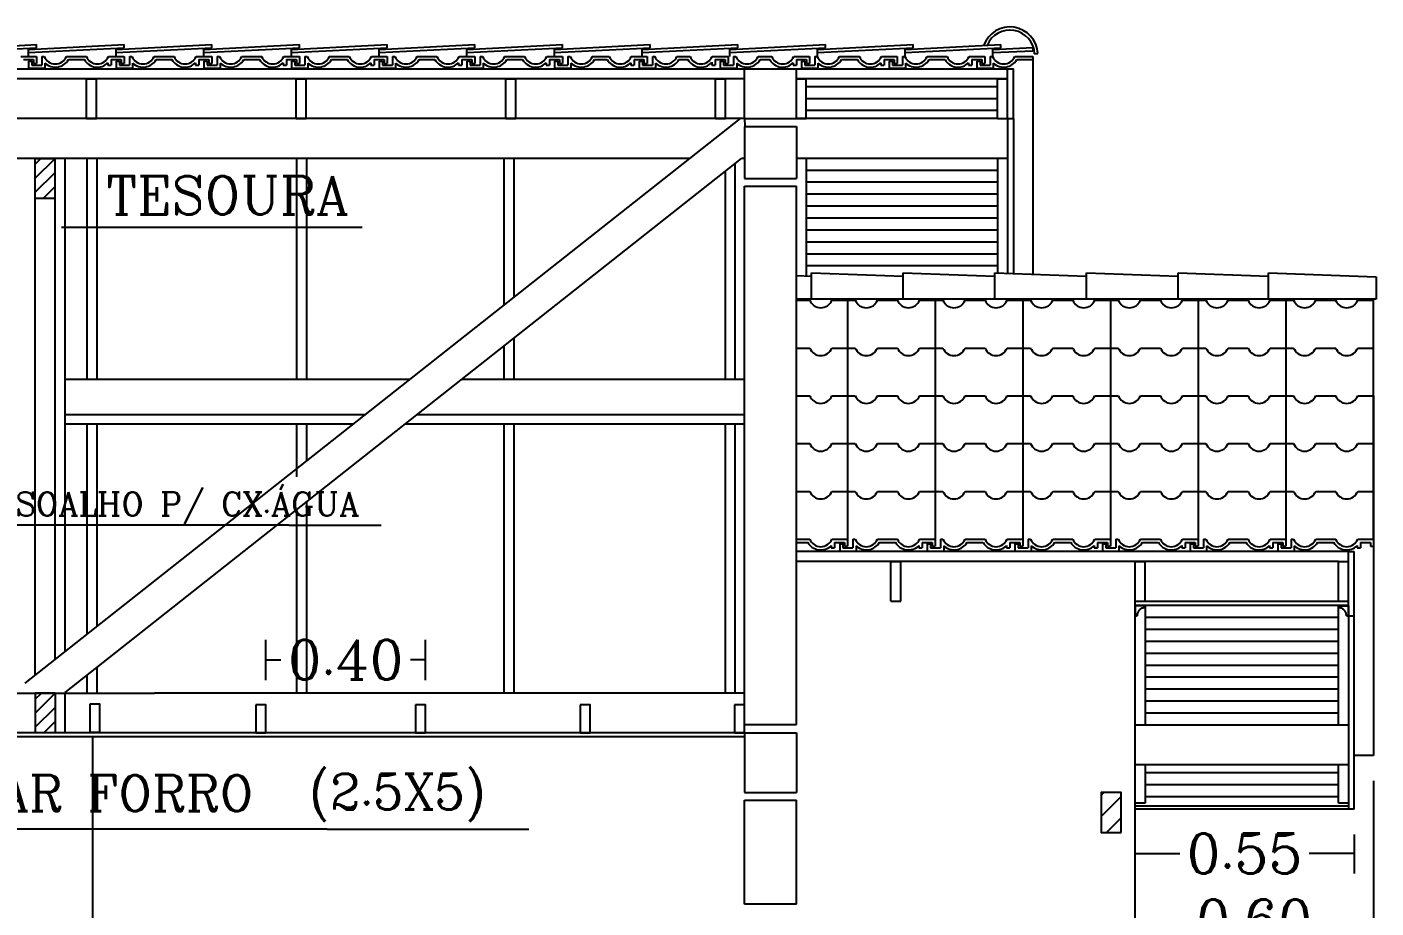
# Model space of a CAD drawing. Extents: x 374.2 to 444.1, y -26.3 to 30.2.
# Drawn here: x 421.872 to 425.258, y -7.075 to -4.862 of the extents above; entities that cross this region are included whole.
import ezdxf
from ezdxf.enums import TextEntityAlignment as Align

# ---------------------------------------------------------------- set-up
doc = ezdxf.new("R2010")
doc.units = 0
doc.header["$LTSCALE"] = 20
doc.header["$MEASUREMENT"] = 0
doc.linetypes.add('DASHED2', pattern=[0.375, 0.25, -0.125])
doc.layers.get('0').update_dxf_attribs({"linetype": 'CONTINUOUS'})
doc.layers.get('DEFPOINTS').update_dxf_attribs({"linetype": 'CONTINUOUS'})
for name, color, linetype in [('CONCRETO', 5, 'CONTINUOUS'), ('CORTE', 244, 'CONTINUOUS'), ('COTAS', 244, 'CONTINUOUS'), ('MADEIRAME', 30, 'CONTINUOUS'), ('PAREDE', 7, 'CONTINUOUS'), ('TELHA', 244, 'CONTINUOUS'), ('TEXTO', 1, 'CONTINUOUS'), ('TEXTO2', 30, 'CONTINUOUS'), ('VISTAL', 30, 'CONTINUOUS'), ('VISTAP', 244, 'CONTINUOUS')]:
    doc.layers.add(name, color=color, linetype=linetype)
doc.styles.add('ROMANC', font='ROMANC.SHX')
doc.dimstyles.get("Standard").update_dxf_attribs({"dimtxt": 0.1, "dimasz": 0.18, "dimexe": 0.05, "dimexo": 0.0625, "dimgap": 0.01, "dimtad": 0, "dimzin": 0, "dimdsep": 46, "dimtxsty": 'ROMANC', "dimblk1": 'NONE', "dimblk2": 'NONE', "dimsah": 1, "dimcen": 0.09, "dimclrd": 30, "dimclre": 30, "dimadec": 0, "dimazin": 0, "dimtfac": 1, "dimtdec": 4, "dimtofl": 0, "dimtmove": 1, "dimatfit": 3, "dimldrblk": 'NONE', "dimfxl": 1, "dimtolj": 1, "dimtzin": 0, "dimarcsym": 0})

# ---------------------------------------------------------------- blocks, each defined once
blk = doc.blocks.new('*D21')
at = {"color": 30, "linetype": 'ByBlock', "transparency": 16777216}
for p, q in [((406.9624, -15.3357), (406.9624, -15.734)), ((406.3637, -15.4707), (406.3637, -15.734)), ((406.3637, -15.684), (406.5007, -15.684)), ((406.9624, -15.684), (406.8255, -15.684))]:
    blk.add_line(p, q, dxfattribs=at)
at = {"layer": 'DEFPOINTS', "color": 0, "linetype": 'ByBlock', "transparency": 16777216}
for p in [(406.9624, -15.2732), (406.3637, -15.4082), (406.9624, -15.684)]:
    blk.add_point(p, dxfattribs=at)
at = {"color": 0, "linetype": 'ByBlock', "transparency": 16777216, "insert": (406.6631, -15.684), "char_height": 0.1, "attachment_point": 5, "style": 'ROMANC'}
blk.add_mtext('\\A1;0.60', dxfattribs=at)
blk = doc.blocks.new('_NONE')
at = {"color": 0, "linetype": 'ByBlock'}
blk.add_circle((0, 0), 0.25, dxfattribs=at)
blk = doc.blocks.new('*D20')
at = {"color": 30, "linetype": 'ByBlock', "transparency": 16777216}
for p, q in [((406.3637, -15.4707), (406.3637, -15.5682)), ((406.9141, -15.4707), (406.9141, -15.5682)), ((406.3637, -15.5182), (406.4765, -15.5182)), ((406.9141, -15.5182), (406.8013, -15.5182))]:
    blk.add_line(p, q, dxfattribs=at)
at = {"layer": 'DEFPOINTS', "color": 0, "linetype": 'ByBlock', "transparency": 16777216}
for p in [(406.3637, -15.4082), (406.9141, -15.4082), (406.9141, -15.5182)]:
    blk.add_point(p, dxfattribs=at)
at = {"color": 0, "linetype": 'ByBlock', "transparency": 16777216, "insert": (406.6389, -15.5182), "char_height": 0.1, "attachment_point": 5, "style": 'ROMANC'}
blk.add_mtext('\\A1;0.55', dxfattribs=at)
blk = doc.blocks.new('*D16')
at = {"color": 30, "linetype": 'ByBlock', "transparency": 16777216}
for p, q in [((404.4322, -15.1639), (404.4322, -15.0628)), ((404.8329, -15.1639), (404.8329, -15.0628)), ((404.4322, -15.1128), (404.4702, -15.1128)), ((404.8329, -15.1128), (404.795, -15.1128))]:
    blk.add_line(p, q, dxfattribs=at)
at = {"layer": 'DEFPOINTS', "color": 0, "linetype": 'ByBlock', "transparency": 16777216}
for p in [(404.8329, -15.1128), (404.4322, -15.2264), (404.8329, -15.2264)]:
    blk.add_point(p, dxfattribs=at)
at = {"color": 0, "linetype": 'ByBlock', "transparency": 16777216, "insert": (404.6326, -15.1128), "char_height": 0.1, "attachment_point": 5, "style": 'ROMANC'}
blk.add_mtext('\\A1;0.40', dxfattribs=at)
blk = doc.blocks.new('*X67')
at = {"color": 0, "linetype": 'Continuous'}
for p, q in [((401.0675, -8.2943), (401.0746, -8.2872)), ((401.0675, -8.3473), (401.1175, -8.2973)), ((401.0807, -8.3872), (401.1175, -8.3503))]:
    blk.add_line(p, q, dxfattribs=at)
blk = doc.blocks.new('*X69')
at = {"color": 0, "linetype": 'Continuous'}
for p, q in [((398.3925, -6.7443), (398.4422, -6.6947)), ((398.3925, -6.709), (398.4068, -6.6947)), ((398.3925, -6.7797), (398.4425, -6.7297)), ((398.4129, -6.7947), (398.4425, -6.765)), ((398.3925, -8.0525), (398.4078, -8.0372)), ((398.3925, -8.0878), (398.4425, -8.0378)), ((398.3925, -8.1232), (398.4425, -8.0732)), ((398.4139, -8.1372), (398.4425, -8.1085))]:
    blk.add_line(p, q, dxfattribs=at)
blk = doc.blocks.new('*D71')
at = {"color": 30, "linetype": 'ByBlock', "transparency": 16777216}
for p, q in [((398.5361, -8.1472), (398.5361, -9.2798)), ((399.8425, -8.1472), (398.5861, -8.1472)), ((398.5361, -10.7372), (398.5361, -9.6046)), ((399.8425, -10.7372), (398.5861, -10.7372))]:
    blk.add_line(p, q, dxfattribs=at)
at = {"layer": 'DEFPOINTS', "color": 0, "linetype": 'ByBlock', "transparency": 16777216}
for p in [(397.8425, -8.1472), (398.5361, -8.1472), (397.8425, -10.7372)]:
    blk.add_point(p, dxfattribs=at)
at = {"color": 0, "linetype": 'ByBlock', "transparency": 16777216, "insert": (398.5361, -9.4422), "char_height": 0.1, "attachment_point": 5, "rotation": 90, "style": 'ROMANC'}
blk.add_mtext('\\A1;{2.60}', dxfattribs=at)

msp = doc.modelspace()

# ---------------------------------------------------------------- linework, layer by layer
at = {"layer": 'CONCRETO', "linetype": 'Continuous'}
for p, q in [((423.673, -5.1122), (423.803, -5.1122)), ((423.673, -5.1122), (423.673, -5.2422)), ((423.803, -5.1122), (423.803, -5.2422)), ((423.673, -5.2422), (423.803, -5.2422)), ((423.673, -6.6347), (423.803, -6.6347)), ((423.673, -6.6347), (423.673, -6.7847)), ((423.803, -6.6347), (423.803, -6.7847)), ((423.673, -6.7847), (423.803, -6.7847))]:
    msp.add_line(p, q, dxfattribs=at)
at = {"layer": 'CONCRETO', "color": 30}
for p, q in [((425.1884, -6.1797), (423.803, -6.1797)), ((425.1633, -6.2047), (423.803, -6.2047))]:
    msp.add_line(p, q, dxfattribs=at)
at = {"layer": 'CORTE', "color": 244, "linetype": 'Continuous'}
for p, q in [((421.8565, -4.9359), (421.8963, -4.9359)), ((421.8963, -4.9359), (421.8963, -4.9539)), ((421.9093, -4.9359), (421.9156, -4.9359)), ((421.9093, -4.9359), (421.9093, -4.9579)), ((421.9709, -4.9359), (422.0211, -4.9359)), ((422.0765, -4.9359), (422.1163, -4.9359)), ((422.1163, -4.9359), (422.1163, -4.9539)), ((422.1293, -4.9359), (422.1356, -4.9359)), ((422.1293, -4.9359), (422.1293, -4.9579)), ((422.1909, -4.9359), (422.2411, -4.9359)), ((422.2965, -4.9359), (422.3363, -4.9359)), ((422.3363, -4.9359), (422.3363, -4.9539)), ((422.3493, -4.9359), (422.3556, -4.9359)), ((422.3493, -4.9359), (422.3493, -4.9579)), ((422.4109, -4.9359), (422.4611, -4.9359)), ((422.5165, -4.9359), (422.5563, -4.9359)), ((422.5563, -4.9359), (422.5563, -4.9539)), ((422.5693, -4.9359), (422.5756, -4.9359)), ((422.5693, -4.9359), (422.5693, -4.9579)), ((422.6309, -4.9359), (422.6811, -4.9359)), ((422.7365, -4.9359), (422.7763, -4.9359)), ((422.7763, -4.9359), (422.7763, -4.9539)), ((422.7893, -4.9359), (422.7956, -4.9359)), ((422.7893, -4.9359), (422.7893, -4.9579)), ((422.8509, -4.9359), (422.9011, -4.9359)), ((422.9565, -4.9359), (422.9963, -4.9359)), ((422.9963, -4.9359), (422.9963, -4.9539)), ((423.0093, -4.9359), (423.0156, -4.9359)), ((423.0093, -4.9359), (423.0093, -4.9579)), ((423.0709, -4.9359), (423.1211, -4.9359)), ((423.1765, -4.9359), (423.2163, -4.9359)), ((423.2163, -4.9359), (423.2163, -4.9539)), ((423.2293, -4.9359), (423.2293, -4.9579)), ((423.2293, -4.9359), (423.2356, -4.9359)), ((423.2909, -4.9359), (423.3334, -4.9359)), ((423.3888, -4.9359), (423.4286, -4.9359)), ((423.4286, -4.9359), (423.4286, -4.9539)), ((423.4416, -4.9359), (423.4416, -4.9579)), ((423.4424, -4.9359), (423.4487, -4.9359)), ((423.5032, -4.9359), (423.5361, -4.9359)), ((423.5915, -4.9359), (423.6322, -4.9359)), ((423.6322, -4.9359), (423.6322, -4.9539)), ((423.6452, -4.9359), (423.6515, -4.9359)), ((423.6452, -4.9359), (423.6452, -4.9579)), ((423.7069, -4.9359), (423.7411, -4.9359)), ((423.7965, -4.9359), (423.8363, -4.9359)), ((423.8363, -4.9359), (423.8363, -4.9539)), ((423.8493, -4.9359), (423.8556, -4.9359)), ((423.8493, -4.9359), (423.8493, -4.9579)), ((423.9109, -4.9359), (423.9611, -4.9359)), ((424.0165, -4.9359), (424.0563, -4.9359)), ((424.0563, -4.9359), (424.0563, -4.9539)), ((424.0693, -4.9359), (424.0756, -4.9359)), ((424.0693, -4.9359), (424.0693, -4.9579)), ((424.1309, -4.9359), (424.1811, -4.9359)), ((424.2365, -4.9359), (424.2763, -4.9359)), ((424.2763, -4.9359), (424.2763, -4.9539)), ((424.2893, -4.9359), (424.2956, -4.9359)), ((424.2893, -4.9359), (424.2893, -4.9579)), ((424.3509, -4.9359), (424.3961, -4.9359)), ((421.8633, -4.9439), (421.8883, -4.9439)), ((421.8763, -4.9479), (421.8763, -4.9659)), ((421.8763, -4.9479), (421.8843, -4.9479)), ((421.8763, -4.9659), (421.9173, -4.9659)), ((421.8843, -4.9479), (421.8843, -4.9579)), ((421.8843, -4.9579), (421.9093, -4.9579)), ((421.8883, -4.9439), (421.8883, -4.9539)), ((421.8883, -4.9539), (421.8963, -4.9539)), ((421.9173, -4.9526), (421.9173, -4.9659)), ((421.976, -4.9439), (422.0161, -4.9439)), ((422.0753, -4.9521), (422.0753, -4.9579)), ((422.0753, -4.9579), (422.0833, -4.9579)), ((422.0833, -4.9439), (422.1083, -4.9439)), ((422.0833, -4.9439), (422.0833, -4.9579)), ((422.0963, -4.9479), (422.0963, -4.9659)), ((422.0963, -4.9479), (422.1043, -4.9479)), ((422.0963, -4.9659), (422.1373, -4.9659)), ((422.1043, -4.9479), (422.1043, -4.9579)), ((422.1043, -4.9579), (422.1293, -4.9579)), ((422.1083, -4.9439), (422.1083, -4.9539)), ((422.1083, -4.9539), (422.1163, -4.9539)), ((422.1373, -4.9526), (422.1373, -4.9659)), ((422.196, -4.9439), (422.2361, -4.9439)), ((422.2953, -4.9521), (422.2953, -4.9579)), ((422.2953, -4.9579), (422.3033, -4.9579)), ((422.3033, -4.9439), (422.3283, -4.9439)), ((422.3033, -4.9439), (422.3033, -4.9579)), ((422.3163, -4.9479), (422.3163, -4.9659)), ((422.3163, -4.9479), (422.3243, -4.9479)), ((422.3163, -4.9659), (422.3573, -4.9659)), ((422.3243, -4.9479), (422.3243, -4.9579)), ((422.3243, -4.9579), (422.3493, -4.9579)), ((422.3283, -4.9439), (422.3283, -4.9539)), ((422.3283, -4.9539), (422.3363, -4.9539)), ((422.3573, -4.9526), (422.3573, -4.9659)), ((422.416, -4.9439), (422.4561, -4.9439)), ((422.5153, -4.9521), (422.5153, -4.9579)), ((422.5153, -4.9579), (422.5233, -4.9579)), ((422.5233, -4.9439), (422.5483, -4.9439)), ((422.5233, -4.9439), (422.5233, -4.9579)), ((422.5363, -4.9479), (422.5363, -4.9659)), ((422.5363, -4.9479), (422.5443, -4.9479)), ((422.5363, -4.9659), (422.5773, -4.9659)), ((422.5443, -4.9479), (422.5443, -4.9579)), ((422.5443, -4.9579), (422.5693, -4.9579)), ((422.5483, -4.9439), (422.5483, -4.9539)), ((422.5483, -4.9539), (422.5563, -4.9539)), ((422.5773, -4.9526), (422.5773, -4.9659)), ((422.636, -4.9439), (422.6761, -4.9439)), ((422.7353, -4.9521), (422.7353, -4.9579)), ((422.7353, -4.9579), (422.7433, -4.9579)), ((422.7433, -4.9439), (422.7683, -4.9439)), ((422.7433, -4.9439), (422.7433, -4.9579)), ((422.7563, -4.9479), (422.7563, -4.9659)), ((422.7563, -4.9479), (422.7643, -4.9479)), ((422.7563, -4.9659), (422.7973, -4.9659)), ((422.7643, -4.9479), (422.7643, -4.9579)), ((422.7643, -4.9579), (422.7893, -4.9579)), ((422.7683, -4.9439), (422.7683, -4.9539)), ((422.7683, -4.9539), (422.7763, -4.9539)), ((422.7973, -4.9526), (422.7973, -4.9659)), ((422.856, -4.9439), (422.8961, -4.9439)), ((422.9553, -4.9521), (422.9553, -4.9579)), ((422.9553, -4.9579), (422.9633, -4.9579)), ((422.9633, -4.9439), (422.9883, -4.9439)), ((422.9633, -4.9439), (422.9633, -4.9579)), ((422.9763, -4.9479), (422.9763, -4.9659)), ((422.9763, -4.9479), (422.9843, -4.9479)), ((422.9763, -4.9659), (423.0173, -4.9659)), ((422.9843, -4.9479), (422.9843, -4.9579)), ((422.9843, -4.9579), (423.0093, -4.9579)), ((422.9883, -4.9439), (422.9883, -4.9539)), ((422.9883, -4.9539), (422.9963, -4.9539)), ((423.0173, -4.9526), (423.0173, -4.9659)), ((423.076, -4.9439), (423.1161, -4.9439)), ((423.1753, -4.9521), (423.1753, -4.9579)), ((423.1753, -4.9579), (423.1833, -4.9579)), ((423.1833, -4.9439), (423.1833, -4.9579)), ((423.1833, -4.9439), (423.2083, -4.9439)), ((423.1963, -4.9479), (423.2043, -4.9479)), ((423.1963, -4.9479), (423.1963, -4.9659)), ((423.1963, -4.9659), (423.2373, -4.9659)), ((423.2043, -4.9479), (423.2043, -4.9579)), ((423.2043, -4.9579), (423.2293, -4.9579)), ((423.2083, -4.9439), (423.2083, -4.9539)), ((423.2083, -4.9539), (423.2163, -4.9539)), ((423.2373, -4.9526), (423.2373, -4.9659)), ((423.296, -4.9439), (423.3284, -4.9439)), ((423.3876, -4.9521), (423.3876, -4.9579)), ((423.3876, -4.9579), (423.3956, -4.9579)), ((423.3956, -4.9439), (423.4206, -4.9439)), ((423.3956, -4.9439), (423.3956, -4.9579)), ((423.4086, -4.9479), (423.4086, -4.9659)), ((423.4086, -4.9479), (423.4166, -4.9479)), ((423.4086, -4.9659), (423.4496, -4.9659)), ((423.4166, -4.9479), (423.4166, -4.9579)), ((423.4166, -4.9579), (423.4416, -4.9579)), ((423.4206, -4.9439), (423.4206, -4.9539)), ((423.4206, -4.9539), (423.4286, -4.9539)), ((423.4496, -4.9526), (423.4496, -4.9659)), ((423.5083, -4.9439), (423.5311, -4.9439)), ((423.5912, -4.9507), (423.5912, -4.9579)), ((423.5912, -4.9579), (423.5992, -4.9579)), ((423.5992, -4.9439), (423.6242, -4.9439)), ((423.5992, -4.9439), (423.5992, -4.9579)), ((423.6122, -4.9479), (423.6122, -4.9659)), ((423.6122, -4.9479), (423.6202, -4.9479)), ((423.6122, -4.9659), (423.6532, -4.9659)), ((423.6202, -4.9479), (423.6202, -4.9579)), ((423.6202, -4.9579), (423.6452, -4.9579)), ((423.6242, -4.9439), (423.6242, -4.9539)), ((423.6242, -4.9539), (423.6322, -4.9539)), ((423.6532, -4.9526), (423.6532, -4.9659)), ((423.7119, -4.9439), (423.7361, -4.9439)), ((423.7953, -4.9521), (423.7953, -4.9579)), ((423.7953, -4.9579), (423.8033, -4.9579)), ((423.8033, -4.9439), (423.8283, -4.9439)), ((423.8033, -4.9439), (423.8033, -4.9579)), ((423.8163, -4.9479), (423.8163, -4.9659)), ((423.8163, -4.9479), (423.8243, -4.9479)), ((423.8163, -4.9659), (423.8573, -4.9659)), ((423.8243, -4.9479), (423.8243, -4.9579)), ((423.8243, -4.9579), (423.8493, -4.9579)), ((423.8283, -4.9439), (423.8283, -4.9539)), ((423.8283, -4.9539), (423.8363, -4.9539)), ((423.8573, -4.9526), (423.8573, -4.9659)), ((423.916, -4.9439), (423.9561, -4.9439)), ((424.0153, -4.9521), (424.0153, -4.9579)), ((424.0153, -4.9579), (424.0233, -4.9579)), ((424.0233, -4.9439), (424.0483, -4.9439)), ((424.0233, -4.9439), (424.0233, -4.9579)), ((424.0363, -4.9479), (424.0363, -4.9659)), ((424.0363, -4.9479), (424.0443, -4.9479)), ((424.0363, -4.9659), (424.0773, -4.9659)), ((424.0443, -4.9479), (424.0443, -4.9579)), ((424.0443, -4.9579), (424.0693, -4.9579)), ((424.0483, -4.9439), (424.0483, -4.9539)), ((424.0483, -4.9539), (424.0563, -4.9539)), ((424.0773, -4.9526), (424.0773, -4.9659)), ((424.136, -4.9439), (424.1761, -4.9439)), ((424.2353, -4.9521), (424.2353, -4.9579)), ((424.2353, -4.9579), (424.2433, -4.9579)), ((424.2433, -4.9439), (424.2683, -4.9439)), ((424.2433, -4.9439), (424.2433, -4.9579)), ((424.2563, -4.9479), (424.2563, -4.9659)), ((424.2563, -4.9479), (424.2643, -4.9479)), ((424.2563, -4.9659), (424.2973, -4.9659)), ((424.2643, -4.9479), (424.2643, -4.9579)), ((424.2643, -4.9579), (424.2893, -4.9579)), ((424.2683, -4.9439), (424.2683, -4.9539)), ((424.2683, -4.9539), (424.2763, -4.9539)), ((424.2973, -4.9526), (424.2973, -4.9659)), ((424.356, -4.9439), (424.3961, -4.9439)), ((423.803, -5.5483), (423.8365, -5.5483)), ((423.8919, -5.5483), (423.9317, -5.5483)), ((423.9317, -5.5483), (423.951, -5.5483)), ((423.9317, -5.5483), (423.9317, -6.1483)), ((424.0063, -5.5483), (424.0565, -5.5483)), ((424.1119, -5.5483), (424.1517, -5.5483)), ((424.1517, -5.5483), (424.171, -5.5483)), ((424.1517, -5.5483), (424.1517, -6.1483)), ((424.2263, -5.5483), (424.2765, -5.5483)), ((424.3319, -5.5483), (424.3717, -5.5483)), ((424.3717, -5.5483), (424.391, -5.5483)), ((424.3717, -5.5483), (424.3717, -6.1483)), ((424.4463, -5.5483), (424.4965, -5.5483)), ((424.5519, -5.5483), (424.5917, -5.5483)), ((424.5917, -5.5483), (424.611, -5.5483)), ((424.5917, -5.5483), (424.5917, -6.1483)), ((424.6663, -5.5483), (424.7165, -5.5483)), ((424.7719, -5.5483), (424.8117, -5.5483)), ((424.8117, -5.5483), (424.831, -5.5483)), ((424.8117, -5.5483), (424.8117, -6.1483)), ((424.8863, -5.5483), (424.9365, -5.5483)), ((424.9919, -5.5483), (425.0317, -5.5483)), ((425.0317, -5.5483), (425.051, -5.5483)), ((425.0317, -5.5483), (425.0317, -6.1483)), ((425.1063, -5.5483), (425.1565, -5.5483)), ((425.2119, -5.5483), (425.2517, -5.5483)), ((423.803, -5.6683), (423.8365, -5.6683)), ((423.8919, -5.6683), (423.9317, -5.6683)), ((423.9317, -5.6683), (423.951, -5.6683)), ((424.0063, -5.6683), (424.0565, -5.6683)), ((424.1119, -5.6683), (424.1517, -5.6683)), ((424.1517, -5.6683), (424.171, -5.6683)), ((424.2263, -5.6683), (424.2765, -5.6683)), ((424.3319, -5.6683), (424.3717, -5.6683)), ((424.3717, -5.6683), (424.391, -5.6683)), ((424.4463, -5.6683), (424.4965, -5.6683)), ((424.5519, -5.6683), (424.5917, -5.6683)), ((424.5917, -5.6683), (424.611, -5.6683)), ((424.6663, -5.6683), (424.7165, -5.6683)), ((424.7719, -5.6683), (424.8117, -5.6683)), ((424.8117, -5.6683), (424.831, -5.6683)), ((424.8863, -5.6683), (424.9365, -5.6683)), ((424.9919, -5.6683), (425.0317, -5.6683)), ((425.0317, -5.6683), (425.051, -5.6683)), ((425.1063, -5.6683), (425.1565, -5.6683)), ((425.2119, -5.6683), (425.2517, -5.6683)), ((423.803, -5.7883), (423.8365, -5.7883)), ((423.8919, -5.7883), (423.9317, -5.7883)), ((423.9317, -5.7883), (423.951, -5.7883)), ((424.0063, -5.7883), (424.0565, -5.7883)), ((424.1119, -5.7883), (424.1517, -5.7883)), ((424.1517, -5.7883), (424.171, -5.7883)), ((424.2263, -5.7883), (424.2765, -5.7883)), ((424.3319, -5.7883), (424.3717, -5.7883)), ((424.3717, -5.7883), (424.391, -5.7883)), ((424.4463, -5.7883), (424.4965, -5.7883)), ((424.5519, -5.7883), (424.5917, -5.7883)), ((424.5917, -5.7883), (424.611, -5.7883)), ((424.6663, -5.7883), (424.7165, -5.7883)), ((424.7719, -5.7883), (424.8117, -5.7883)), ((424.8117, -5.7883), (424.831, -5.7883)), ((424.8863, -5.7883), (424.9365, -5.7883)), ((424.9919, -5.7883), (425.0317, -5.7883)), ((425.0317, -5.7883), (425.051, -5.7883)), ((425.1063, -5.7883), (425.1565, -5.7883)), ((425.2119, -5.7883), (425.2517, -5.7883)), ((425.2517, -5.7883), (425.2517, -6.1483)), ((423.803, -5.9083), (423.8365, -5.9083)), ((423.8919, -5.9083), (423.9317, -5.9083)), ((423.9317, -5.9083), (423.951, -5.9083)), ((424.0063, -5.9083), (424.0565, -5.9083)), ((424.1119, -5.9083), (424.1517, -5.9083)), ((424.1517, -5.9083), (424.171, -5.9083)), ((424.2263, -5.9083), (424.2765, -5.9083)), ((424.3319, -5.9083), (424.3717, -5.9083)), ((424.3717, -5.9083), (424.391, -5.9083)), ((424.4463, -5.9083), (424.4965, -5.9083)), ((424.5519, -5.9083), (424.5917, -5.9083)), ((424.5917, -5.9083), (424.611, -5.9083)), ((424.6663, -5.9083), (424.7165, -5.9083)), ((424.7719, -5.9083), (424.8117, -5.9083)), ((424.8117, -5.9083), (424.831, -5.9083)), ((424.8863, -5.9083), (424.9365, -5.9083)), ((424.9919, -5.9083), (425.0317, -5.9083)), ((425.0317, -5.9083), (425.051, -5.9083)), ((425.1063, -5.9083), (425.1565, -5.9083)), ((425.2119, -5.9083), (425.2517, -5.9083)), ((423.803, -6.0283), (423.8365, -6.0283)), ((423.8919, -6.0283), (423.9317, -6.0283)), ((423.9317, -6.0283), (423.951, -6.0283)), ((424.0063, -6.0283), (424.0565, -6.0283)), ((424.1119, -6.0283), (424.1517, -6.0283)), ((424.1517, -6.0283), (424.171, -6.0283)), ((424.2263, -6.0283), (424.2765, -6.0283)), ((424.3319, -6.0283), (424.3717, -6.0283)), ((424.3717, -6.0283), (424.391, -6.0283)), ((424.4463, -6.0283), (424.4965, -6.0283)), ((424.5519, -6.0283), (424.5917, -6.0283)), ((424.5917, -6.0283), (424.611, -6.0283)), ((424.6663, -6.0283), (424.7165, -6.0283)), ((424.7719, -6.0283), (424.8117, -6.0283)), ((424.8117, -6.0283), (424.831, -6.0283)), ((424.8863, -6.0283), (424.9365, -6.0283)), ((424.9919, -6.0283), (425.0317, -6.0283)), ((425.0317, -6.0283), (425.051, -6.0283)), ((425.1063, -6.0283), (425.1565, -6.0283)), ((425.2119, -6.0283), (425.2517, -6.0283)), ((423.803, -6.1483), (423.8365, -6.1483)), ((423.803, -6.1563), (423.8314, -6.1563)), ((423.8919, -6.1483), (423.9317, -6.1483)), ((423.8987, -6.1563), (423.9237, -6.1563)), ((423.8987, -6.1563), (423.8987, -6.1703)), ((423.9117, -6.1603), (423.9197, -6.1603)), ((423.9117, -6.1603), (423.9117, -6.1783)), ((423.9197, -6.1603), (423.9197, -6.1703)), ((423.9237, -6.1563), (423.9237, -6.1663)), ((423.9317, -6.1483), (423.9317, -6.1663)), ((423.9447, -6.1483), (423.9447, -6.1703)), ((423.9447, -6.1483), (423.951, -6.1483)), ((424.0063, -6.1483), (424.0565, -6.1483)), ((424.0114, -6.1563), (424.0514, -6.1563)), ((424.1119, -6.1483), (424.1517, -6.1483)), ((424.1187, -6.1563), (424.1437, -6.1563)), ((424.1187, -6.1563), (424.1187, -6.1703)), ((424.1317, -6.1603), (424.1397, -6.1603)), ((424.1317, -6.1603), (424.1317, -6.1783)), ((424.1397, -6.1603), (424.1397, -6.1703)), ((424.1437, -6.1563), (424.1437, -6.1663)), ((424.1517, -6.1483), (424.1517, -6.1663)), ((424.1647, -6.1483), (424.1647, -6.1703)), ((424.1647, -6.1483), (424.171, -6.1483)), ((424.2263, -6.1483), (424.2765, -6.1483)), ((424.2314, -6.1563), (424.2714, -6.1563)), ((424.3319, -6.1483), (424.3717, -6.1483)), ((424.3387, -6.1563), (424.3387, -6.1703)), ((424.3387, -6.1563), (424.3637, -6.1563)), ((424.3517, -6.1603), (424.3597, -6.1603)), ((424.3517, -6.1603), (424.3517, -6.1783)), ((424.3597, -6.1603), (424.3597, -6.1703)), ((424.3637, -6.1563), (424.3637, -6.1663)), ((424.3717, -6.1483), (424.3717, -6.1663)), ((424.3847, -6.1483), (424.3847, -6.1703)), ((424.3847, -6.1483), (424.391, -6.1483)), ((424.4463, -6.1483), (424.4965, -6.1483)), ((424.4514, -6.1563), (424.4914, -6.1563)), ((424.5519, -6.1483), (424.5917, -6.1483)), ((424.5587, -6.1563), (424.5587, -6.1703)), ((424.5587, -6.1563), (424.5837, -6.1563)), ((424.5717, -6.1603), (424.5797, -6.1603)), ((424.5717, -6.1603), (424.5717, -6.1783)), ((424.5797, -6.1603), (424.5797, -6.1703)), ((424.5837, -6.1563), (424.5837, -6.1663)), ((424.5917, -6.1483), (424.5917, -6.1663)), ((424.6047, -6.1483), (424.6047, -6.1703)), ((424.6047, -6.1483), (424.611, -6.1483)), ((424.6663, -6.1483), (424.7165, -6.1483)), ((424.6714, -6.1563), (424.7114, -6.1563)), ((424.7719, -6.1483), (424.8117, -6.1483)), ((424.7787, -6.1563), (424.7787, -6.1703)), ((424.7787, -6.1563), (424.8037, -6.1563)), ((424.7917, -6.1603), (424.7997, -6.1603)), ((424.7917, -6.1603), (424.7917, -6.1783)), ((424.7997, -6.1603), (424.7997, -6.1703)), ((424.8037, -6.1563), (424.8037, -6.1663)), ((424.8117, -6.1483), (424.8117, -6.1663)), ((424.8247, -6.1483), (424.8247, -6.1703)), ((424.8247, -6.1483), (424.831, -6.1483)), ((424.8863, -6.1483), (424.9365, -6.1483)), ((424.8914, -6.1563), (424.9314, -6.1563)), ((424.9919, -6.1483), (425.0317, -6.1483)), ((424.9987, -6.1563), (424.9987, -6.1703)), ((424.9987, -6.1563), (425.0237, -6.1563)), ((425.0117, -6.1603), (425.0197, -6.1603)), ((425.0117, -6.1603), (425.0117, -6.1783)), ((425.0197, -6.1603), (425.0197, -6.1703)), ((425.0237, -6.1563), (425.0237, -6.1663)), ((425.0317, -6.1483), (425.0317, -6.1663)), ((425.0447, -6.1483), (425.0447, -6.1703)), ((425.0447, -6.1483), (425.051, -6.1483)), ((425.1063, -6.1483), (425.1565, -6.1483)), ((425.1114, -6.1563), (425.1514, -6.1563)), ((425.2119, -6.1483), (425.2517, -6.1483)), ((425.2187, -6.1563), (425.2187, -6.1703)), ((425.2187, -6.1563), (425.2437, -6.1563)), ((425.2437, -6.1563), (425.2437, -6.1663)), ((425.2517, -6.1483), (425.2517, -6.1663)), ((423.8907, -6.1644), (423.8907, -6.1703)), ((423.8907, -6.1703), (423.8987, -6.1703)), ((423.9117, -6.1783), (423.9527, -6.1783)), ((423.9197, -6.1703), (423.9447, -6.1703)), ((423.9237, -6.1663), (423.9317, -6.1663)), ((423.9527, -6.1649), (423.9527, -6.1783)), ((424.1107, -6.1644), (424.1107, -6.1703)), ((424.1107, -6.1703), (424.1187, -6.1703)), ((424.1317, -6.1783), (424.1727, -6.1783)), ((424.1397, -6.1703), (424.1647, -6.1703)), ((424.1437, -6.1663), (424.1517, -6.1663)), ((424.1727, -6.1649), (424.1727, -6.1783)), ((424.3307, -6.1644), (424.3307, -6.1703)), ((424.3307, -6.1703), (424.3387, -6.1703)), ((424.3517, -6.1783), (424.3927, -6.1783)), ((424.3597, -6.1703), (424.3847, -6.1703)), ((424.3637, -6.1663), (424.3717, -6.1663)), ((424.3927, -6.1649), (424.3927, -6.1783)), ((424.5507, -6.1644), (424.5507, -6.1703)), ((424.5507, -6.1703), (424.5587, -6.1703)), ((424.5717, -6.1783), (424.6127, -6.1783)), ((424.5797, -6.1703), (424.6047, -6.1703)), ((424.5837, -6.1663), (424.5917, -6.1663)), ((424.6127, -6.1649), (424.6127, -6.1783)), ((424.7707, -6.1644), (424.7707, -6.1703)), ((424.7707, -6.1703), (424.7787, -6.1703)), ((424.7917, -6.1783), (424.8327, -6.1783)), ((424.7997, -6.1703), (424.8247, -6.1703)), ((424.8037, -6.1663), (424.8117, -6.1663)), ((424.8327, -6.1649), (424.8327, -6.1783)), ((424.9907, -6.1644), (424.9907, -6.1703)), ((424.9907, -6.1703), (424.9987, -6.1703)), ((425.0117, -6.1783), (425.0527, -6.1783)), ((425.0197, -6.1703), (425.0447, -6.1703)), ((425.0237, -6.1663), (425.0317, -6.1663)), ((425.0527, -6.1649), (425.0527, -6.1783)), ((425.2107, -6.1644), (425.2107, -6.1703)), ((425.2107, -6.1703), (425.2187, -6.1703)), ((425.2437, -6.1663), (425.2517, -6.1663)), ((421.9304, -6.5347), (421.9054, -6.5347))]:
    msp.add_line(p, q, dxfattribs=at)
at = {"layer": 'CORTE', "linetype": 'Continuous'}
for p, q in [((424.3326, -5.0922), (424.3326, -4.9672)), ((424.3476, -5.0922), (424.3476, -4.9672)), ((422.0213, -5.0922), (422.0213, -4.9922)), ((422.0213, -4.9922), (422.0463, -4.9922)), ((422.5476, -5.0922), (422.5476, -4.9922)), ((422.5476, -4.9922), (422.5726, -4.9922)), ((423.0739, -5.0922), (423.0739, -4.9922)), ((423.0739, -4.9922), (423.0989, -4.9922)), ((423.6003, -5.0922), (423.6003, -4.9922)), ((423.6003, -4.9922), (423.6253, -4.9922)), ((423.803, -4.9922), (423.828, -4.9922)), ((423.828, -5.0922), (423.828, -4.9922)), ((424.3076, -4.9922), (424.3326, -4.9922)), ((424.3076, -5.0922), (424.3076, -4.9922)), ((422.0213, -5.0922), (422.0463, -5.0922)), ((422.5476, -5.0922), (422.5726, -5.0922)), ((423.0739, -5.0922), (423.0989, -5.0922)), ((423.6003, -5.0922), (423.6253, -5.0922)), ((423.803, -5.0922), (423.828, -5.0922)), ((424.3076, -5.0922), (424.3476, -5.0922)), ((421.8929, -5.2922), (421.8929, -5.1922)), ((421.8929, -5.1922), (421.9429, -5.1922)), ((421.9429, -5.2922), (421.9429, -5.1922)), ((421.8929, -5.2922), (421.9429, -5.2922)), ((425.1884, -6.3405), (425.1884, -6.1797)), ((424.0405, -6.3042), (424.0405, -6.2042)), ((424.0405, -6.2042), (424.0655, -6.2042)), ((424.0655, -6.3042), (424.0655, -6.2042)), ((424.6533, -6.2042), (424.6783, -6.2042)), ((424.6533, -6.3042), (424.6533, -6.2042)), ((424.6783, -6.3042), (424.6783, -6.2042)), ((424.0405, -6.3042), (424.0655, -6.3042)), ((424.6533, -6.3042), (424.6783, -6.3042)), ((425.1834, -6.3405), (425.2033, -6.3405)), ((421.8929, -6.5347), (421.8929, -6.6347)), ((421.9429, -6.5347), (421.9429, -6.6347))]:
    msp.add_line(p, q, dxfattribs=at)
at = {"layer": 'CORTE', "color": 244, "linetype": 'Continuous'}
msp.add_lwpolyline([(424.618, -6.8847), (424.618, -6.7847), (424.568, -6.7847), (424.568, -6.8847)], close=True, dxfattribs=at)
for centre, radius, start, end in [((421.9433, -4.9253), 0.0297, 201.0517, 338.9483), ((422.0488, -4.9253), 0.0297, 201.0517, 338.9483), ((422.1633, -4.9253), 0.0297, 201.0517, 338.9483), ((422.2688, -4.9253), 0.0297, 201.0517, 338.9483), ((422.3833, -4.9253), 0.0297, 201.0517, 338.9483), ((422.4888, -4.9253), 0.0297, 201.0517, 338.9483), ((422.6033, -4.9253), 0.0297, 201.0517, 338.9483), ((422.7088, -4.9253), 0.0297, 201.0517, 338.9483), ((422.8233, -4.9253), 0.0297, 201.0517, 338.9483), ((422.9288, -4.9253), 0.0297, 201.0517, 338.9483), ((423.0433, -4.9253), 0.0297, 201.0517, 338.9483), ((423.1488, -4.9253), 0.0297, 201.0517, 338.9483), ((423.2633, -4.9253), 0.0297, 201.0517, 338.9483), ((423.3611, -4.9253), 0.0297, 201.0517, 338.9483), ((423.4756, -4.9253), 0.0297, 201.0517, 338.9483), ((423.5638, -4.9253), 0.0297, 201.0517, 338.9483), ((423.6792, -4.9253), 0.0297, 201.0517, 338.9483), ((423.7688, -4.9253), 0.0297, 201.0517, 338.9483), ((423.8833, -4.9253), 0.0297, 201.0517, 338.9483), ((423.9888, -4.9253), 0.0297, 201.0517, 338.9483), ((424.1033, -4.9253), 0.0297, 201.0517, 338.9483), ((424.2088, -4.9253), 0.0297, 201.0517, 338.9483), ((424.3233, -4.9253), 0.0297, 201.0517, 338.9483), ((421.9433, -4.9253), 0.0377, 226.3757, 330.3097), ((422.0488, -4.9253), 0.0377, 209.6903, 314.7051), ((422.1633, -4.9253), 0.0377, 226.3757, 330.3097), ((422.2688, -4.9253), 0.0377, 209.6903, 314.7051), ((422.3833, -4.9253), 0.0377, 226.3757, 330.3097), ((422.4888, -4.9253), 0.0377, 209.6903, 314.7051), ((422.6033, -4.9253), 0.0377, 226.3757, 330.3097), ((422.7088, -4.9253), 0.0377, 209.6903, 314.7051), ((422.8233, -4.9253), 0.0377, 226.3757, 330.3097), ((422.9288, -4.9253), 0.0377, 209.6903, 314.7051), ((423.0433, -4.9253), 0.0377, 226.3757, 330.3097), ((423.1488, -4.9253), 0.0377, 209.6903, 314.7051), ((423.2633, -4.9253), 0.0377, 226.3757, 330.3097), ((423.3611, -4.9253), 0.0377, 209.6903, 314.7051), ((423.4756, -4.9253), 0.0377, 226.3757, 330.3097), ((423.5638, -4.9253), 0.0377, 209.6903, 314.7051), ((423.6792, -4.9253), 0.0377, 226.3757, 330.3097), ((423.7688, -4.9253), 0.0377, 209.6903, 314.7051), ((423.8833, -4.9253), 0.0377, 226.3757, 330.3097), ((423.9888, -4.9253), 0.0377, 209.6903, 314.7051), ((424.1033, -4.9253), 0.0377, 226.3757, 330.3097), ((424.2088, -4.9253), 0.0377, 209.6903, 314.7051), ((424.3233, -4.9253), 0.0377, 226.3757, 330.3097), ((423.8642, -5.5376), 0.0297, 201.0517, 338.9483), ((423.9786, -5.5376), 0.0297, 201.0517, 338.9483), ((424.0842, -5.5376), 0.0297, 201.0517, 338.9483), ((424.1986, -5.5376), 0.0297, 201.0517, 338.9483), ((424.3042, -5.5376), 0.0297, 201.0517, 338.9483), ((424.4186, -5.5376), 0.0297, 201.0517, 338.9483), ((424.5242, -5.5376), 0.0297, 201.0517, 338.9483), ((424.6386, -5.5376), 0.0297, 201.0517, 338.9483), ((424.7442, -5.5376), 0.0297, 201.0517, 338.9483), ((424.8586, -5.5376), 0.0297, 201.0517, 338.9483), ((424.9642, -5.5376), 0.0297, 201.0517, 338.9483), ((425.0786, -5.5376), 0.0297, 201.0517, 338.9483), ((425.1842, -5.5376), 0.0297, 201.0517, 338.9483), ((423.8642, -5.6576), 0.0297, 201.0517, 338.9483), ((423.9786, -5.6576), 0.0297, 201.0517, 338.9483), ((424.0842, -5.6576), 0.0297, 201.0517, 338.9483), ((424.1986, -5.6576), 0.0297, 201.0517, 338.9483), ((424.3042, -5.6576), 0.0297, 201.0517, 338.9483), ((424.4186, -5.6576), 0.0297, 201.0517, 338.9483), ((424.5242, -5.6576), 0.0297, 201.0517, 338.9483), ((424.6386, -5.6576), 0.0297, 201.0517, 338.9483), ((424.7442, -5.6576), 0.0297, 201.0517, 338.9483), ((424.8586, -5.6576), 0.0297, 201.0517, 338.9483), ((424.9642, -5.6576), 0.0297, 201.0517, 338.9483), ((425.0786, -5.6576), 0.0297, 201.0517, 338.9483), ((425.1842, -5.6576), 0.0297, 201.0517, 338.9483), ((423.8642, -5.7776), 0.0297, 201.0517, 338.9483), ((423.9786, -5.7776), 0.0297, 201.0517, 338.9483), ((424.0842, -5.7776), 0.0297, 201.0517, 338.9483), ((424.1986, -5.7776), 0.0297, 201.0517, 338.9483), ((424.3042, -5.7776), 0.0297, 201.0517, 338.9483), ((424.4186, -5.7776), 0.0297, 201.0517, 338.9483), ((424.5242, -5.7776), 0.0297, 201.0517, 338.9483), ((424.6386, -5.7776), 0.0297, 201.0517, 338.9483), ((424.7442, -5.7776), 0.0297, 201.0517, 338.9483), ((424.8586, -5.7776), 0.0297, 201.0517, 338.9483), ((424.9642, -5.7776), 0.0297, 201.0517, 338.9483), ((425.0786, -5.7776), 0.0297, 201.0517, 338.9483), ((425.1842, -5.7776), 0.0297, 201.0517, 338.9483), ((423.8642, -5.8976), 0.0297, 201.0517, 338.9483), ((423.9786, -5.8976), 0.0297, 201.0517, 338.9483), ((424.0842, -5.8976), 0.0297, 201.0517, 338.9483), ((424.1986, -5.8976), 0.0297, 201.0517, 338.9483), ((424.3042, -5.8976), 0.0297, 201.0517, 338.9483), ((424.4186, -5.8976), 0.0297, 201.0517, 338.9483), ((424.5242, -5.8976), 0.0297, 201.0517, 338.9483), ((424.6386, -5.8976), 0.0297, 201.0517, 338.9483), ((424.7442, -5.8976), 0.0297, 201.0517, 338.9483), ((424.8586, -5.8976), 0.0297, 201.0517, 338.9483), ((424.9642, -5.8976), 0.0297, 201.0517, 338.9483), ((425.0786, -5.8976), 0.0297, 201.0517, 338.9483), ((425.1842, -5.8976), 0.0297, 201.0517, 338.9483), ((423.8642, -6.0176), 0.0297, 201.0517, 338.9483), ((423.9786, -6.0176), 0.0297, 201.0517, 338.9483), ((424.0842, -6.0176), 0.0297, 201.0517, 338.9483), ((424.1986, -6.0176), 0.0297, 201.0517, 338.9483), ((424.3042, -6.0176), 0.0297, 201.0517, 338.9483), ((424.4186, -6.0176), 0.0297, 201.0517, 338.9483), ((424.5242, -6.0176), 0.0297, 201.0517, 338.9483), ((424.6386, -6.0176), 0.0297, 201.0517, 338.9483), ((424.7442, -6.0176), 0.0297, 201.0517, 338.9483), ((424.8586, -6.0176), 0.0297, 201.0517, 338.9483), ((424.9642, -6.0176), 0.0297, 201.0517, 338.9483), ((425.0786, -6.0176), 0.0297, 201.0517, 338.9483), ((425.1842, -6.0176), 0.0297, 201.0517, 338.9483), ((423.8642, -6.1376), 0.0377, 209.6903, 314.7051), ((423.8642, -6.1376), 0.0297, 201.0517, 338.9483), ((423.9786, -6.1376), 0.0297, 201.0517, 338.9483), ((423.9786, -6.1376), 0.0377, 226.3757, 330.3097), ((424.0842, -6.1376), 0.0377, 209.6903, 314.7051), ((424.0842, -6.1376), 0.0297, 201.0517, 338.9483), ((424.1986, -6.1376), 0.0297, 201.0517, 338.9483), ((424.1986, -6.1376), 0.0377, 226.3757, 330.3097), ((424.3042, -6.1376), 0.0377, 209.6903, 314.7051), ((424.3042, -6.1376), 0.0297, 201.0517, 338.9483), ((424.4186, -6.1376), 0.0297, 201.0517, 338.9483), ((424.4186, -6.1376), 0.0377, 226.3757, 330.3097), ((424.5242, -6.1376), 0.0377, 209.6903, 314.7051), ((424.5242, -6.1376), 0.0297, 201.0517, 338.9483), ((424.6386, -6.1376), 0.0297, 201.0517, 338.9483), ((424.6386, -6.1376), 0.0377, 226.3757, 330.3097), ((424.7442, -6.1376), 0.0377, 209.6903, 314.7051), ((424.7442, -6.1376), 0.0297, 201.0517, 338.9483), ((424.8586, -6.1376), 0.0297, 201.0517, 338.9483), ((424.8586, -6.1376), 0.0377, 226.3757, 330.3097), ((424.9642, -6.1376), 0.0377, 209.6903, 314.7051), ((424.9642, -6.1376), 0.0297, 201.0517, 338.9483), ((425.0786, -6.1376), 0.0297, 201.0517, 338.9483), ((425.0786, -6.1376), 0.0377, 226.3757, 330.3097), ((425.1842, -6.1376), 0.0377, 209.6903, 314.7051), ((425.1842, -6.1376), 0.0297, 201.0517, 338.9483)]:
    msp.add_arc(centre, radius, start, end, dxfattribs=at)
at = {"layer": 'COTAS', "color": 30, "linetype": 'Continuous'}
msp.add_line((422.5289, -6.1131), (422.761, -6.1131), dxfattribs=at)
at = {"layer": 'MADEIRAME', "color": 30, "linetype": 'Continuous'}
for p, q in [((421.8679, -6.51), (423.6628, -5.0922)), ((423.673, -5.091), (423.6734, -5.1122)), ((421.9679, -6.533), (423.6652, -5.1922))]:
    msp.add_line(p, q, dxfattribs=at)
at = {"layer": 'PAREDE', "color": 3, "linetype": 'Continuous'}
for p, q in [((423.673, -4.9672), (423.803, -4.9672)), ((423.673, -5.0922), (423.673, -4.9672)), ((423.803, -5.0922), (423.803, -4.9672)), ((423.673, -5.0922), (423.803, -5.0922)), ((423.673, -5.2618), (423.803, -5.2618)), ((423.673, -6.6139), (423.673, -5.2618)), ((423.803, -6.6139), (423.803, -5.2618)), ((423.673, -6.6139), (423.803, -6.6139)), ((423.673, -7.0646), (423.673, -6.8037)), ((423.673, -6.8037), (423.803, -6.8037)), ((423.803, -7.0646), (423.803, -6.8037)), ((423.803, -7.0646), (423.673, -7.0646))]:
    msp.add_line(p, q, dxfattribs=at)
at = {"layer": 'TELHA', "color": 244, "linetype": 'DASHED2', "ltscale": 0.3}
for p, q in [((421.6563, -4.9186), (421.8958, -4.9065)), ((421.8763, -4.9186), (422.1158, -4.9065)), ((422.0963, -4.9186), (422.3358, -4.9065)), ((422.3163, -4.9186), (422.5558, -4.9065)), ((422.5363, -4.9186), (422.7758, -4.9065)), ((422.7563, -4.9186), (422.9958, -4.9065)), ((422.9763, -4.9186), (423.2158, -4.9065)), ((423.1963, -4.9186), (423.4358, -4.9065)), ((423.4163, -4.9186), (423.6558, -4.9065)), ((423.6363, -4.9186), (423.8758, -4.9065)), ((423.8563, -4.9186), (424.0958, -4.9065)), ((424.0763, -4.9186), (424.3158, -4.9065)), ((421.6563, -4.9266), (421.8958, -4.9145)), ((421.8763, -4.9266), (422.1158, -4.9145)), ((422.0963, -4.9266), (422.3358, -4.9145)), ((422.3163, -4.9266), (422.5558, -4.9145)), ((422.5363, -4.9266), (422.7758, -4.9145)), ((422.7563, -4.9266), (422.9958, -4.9145)), ((422.9763, -4.9266), (423.2158, -4.9145)), ((423.1963, -4.9266), (423.4358, -4.9145)), ((423.4163, -4.9266), (423.6558, -4.9145)), ((423.6363, -4.9266), (423.8758, -4.9145)), ((423.8563, -4.9266), (424.0958, -4.9145)), ((424.0763, -4.9266), (424.3158, -4.9145)), ((424.2963, -4.9186), (424.3961, -4.9135)), ((424.2963, -4.9266), (424.3961, -4.9216))]:
    msp.add_line(p, q, dxfattribs=at)
at = {"layer": 'TELHA', "linetype": 'DASHED2', "ltscale": 0.3}
for p, q in [((421.8958, -4.9145), (421.8958, -4.9065)), ((422.1158, -4.9145), (422.1158, -4.9065)), ((422.3358, -4.9145), (422.3358, -4.9065)), ((422.5558, -4.9145), (422.5558, -4.9065)), ((422.7758, -4.9145), (422.7758, -4.9065)), ((422.9958, -4.9145), (422.9958, -4.9065)), ((423.2158, -4.9145), (423.2158, -4.9065)), ((423.4358, -4.9145), (423.4358, -4.9065)), ((423.6558, -4.9145), (423.6558, -4.9065)), ((423.8758, -4.9145), (423.8758, -4.9065)), ((424.0958, -4.9145), (424.0958, -4.9065)), ((424.3158, -4.9145), (424.3158, -4.9065)), ((421.8763, -4.9266), (421.8763, -4.9186)), ((422.0963, -4.9266), (422.0963, -4.9186)), ((422.3163, -4.9266), (422.3163, -4.9186)), ((422.5363, -4.9266), (422.5363, -4.9186)), ((422.7563, -4.9266), (422.7563, -4.9186)), ((422.9763, -4.9266), (422.9763, -4.9186)), ((423.1963, -4.9266), (423.1963, -4.9186)), ((423.4163, -4.9266), (423.4163, -4.9186)), ((423.6363, -4.9266), (423.6363, -4.9186)), ((423.8563, -4.9266), (423.8563, -4.9186)), ((424.0763, -4.9266), (424.0763, -4.9186)), ((424.2963, -4.9266), (424.2963, -4.9186))]:
    msp.add_line(p, q, dxfattribs=at)
at = {"layer": 'TELHA', "color": 30, "linetype": 'DASHED2', "ltscale": 0.3}
for p, q in [((421.8763, -4.9359), (421.8763, -4.9266)), ((422.0963, -4.9359), (422.0963, -4.9266)), ((422.3163, -4.9359), (422.3163, -4.9266)), ((422.5363, -4.9359), (422.5363, -4.9266)), ((422.7563, -4.9359), (422.7563, -4.9266)), ((422.9763, -4.9359), (422.9763, -4.9266)), ((423.1963, -4.9359), (423.1963, -4.9266)), ((423.4163, -4.9359), (423.4163, -4.9266)), ((423.6363, -4.9359), (423.6363, -4.9266)), ((423.8563, -4.9359), (423.8563, -4.9266)), ((424.0763, -4.9359), (424.0763, -4.9266)), ((424.2963, -4.9359), (424.2963, -4.9266))]:
    msp.add_line(p, q, dxfattribs=at)
at = {"layer": 'TELHA', "linetype": 'Continuous'}
for p, q in [((425.2517, -6.1483), (425.2517, -6.6915)), ((425.2517, -6.6915), (425.2033, -6.6915))]:
    msp.add_line(p, q, dxfattribs=at)
for radius, start, end in [(0.07, 2.5123, 160.4694), (0.062, 2.4638, 157.3836)]:
    msp.add_arc((424.339, -4.9321), radius, start, end, dxfattribs=at)
at = {"layer": 'TEXTO', "color": 30, "linetype": 'Continuous'}
for p, q in [((422.5289, -6.1131), (421.6923, -6.1131)), ((422.6252, -6.8763), (420.635, -6.8763)), ((422.6252, -6.8763), (423.1316, -6.8763))]:
    msp.add_line(p, q, dxfattribs=at)
at = {"layer": 'TEXTO2', "linetype": 'Continuous'}
msp.add_line((421.9586, -5.3652), (422.7131, -5.3652), dxfattribs=at)
at = {"layer": 'VISTAL', "color": 30, "linetype": 'Continuous'}
for p, q in [((418.164, -4.9672), (423.673, -4.9672)), ((423.803, -4.9672), (424.3326, -4.9672))]:
    msp.add_line(p, q, dxfattribs=at)
at = {"layer": 'VISTAL', "linetype": 'Continuous'}
for p, q in [((424.3961, -4.9439), (424.3961, -5.4831)), ((423.673, -4.9922), (417.8356, -4.9922)), ((424.3326, -4.9922), (423.803, -4.9922)), ((424.3076, -5.0122), (423.828, -5.0122)), ((424.3076, -5.0422), (423.828, -5.0422)), ((424.3076, -5.0722), (423.828, -5.0722)), ((423.673, -5.0922), (417.8356, -5.0922)), ((424.3076, -5.0922), (423.803, -5.0922)), ((424.3326, -5.0922), (424.3326, -5.4808)), ((424.3476, -5.0922), (424.3476, -5.4813)), ((423.5362, -5.1922), (420.4305, -5.1922)), ((422.0227, -5.1922), (422.0227, -5.7471)), ((422.0477, -5.1922), (422.0477, -5.7471)), ((422.5486, -5.1922), (422.5486, -5.7471)), ((422.5736, -5.1922), (422.5736, -5.7471)), ((423.0688, -5.1922), (423.0688, -5.5614)), ((423.0938, -5.1922), (423.0938, -5.5416)), ((423.649, -5.205), (423.649, -5.3847)), ((423.673, -5.1922), (423.6652, -5.1922)), ((424.3326, -5.1922), (423.803, -5.1922)), ((423.828, -5.1922), (423.828, -5.4874)), ((424.3076, -5.1922), (424.3076, -5.4799)), ((423.624, -5.2248), (423.624, -5.7471)), ((424.3076, -5.2222), (423.828, -5.2222)), ((424.3076, -5.2522), (423.828, -5.2522)), ((424.3076, -5.2822), (423.828, -5.2822)), ((424.3076, -5.3122), (423.828, -5.3122)), ((424.3076, -5.3422), (423.828, -5.3422)), ((424.3076, -5.3722), (423.828, -5.3722)), ((423.649, -5.3847), (423.649, -5.7471)), ((424.3076, -5.4022), (423.828, -5.4022)), ((424.3076, -5.4322), (423.828, -5.4322)), ((424.3076, -5.4622), (423.828, -5.4622)), ((423.0938, -5.6436), (423.0938, -5.7471)), ((423.0688, -5.6633), (423.0688, -5.7471)), ((422.0916, -5.7471), (421.9679, -5.7471)), ((422.8337, -5.7471), (422.0916, -5.7471)), ((423.673, -5.7471), (422.9628, -5.7471)), ((422.0916, -5.8365), (421.9679, -5.8365)), ((422.7205, -5.8365), (422.0916, -5.8365)), ((423.673, -5.8365), (422.8495, -5.8365)), ((421.9679, -5.8589), (422.0916, -5.8589)), ((422.0227, -5.8589), (422.0227, -6.3878)), ((422.0477, -5.8589), (422.0477, -6.3681)), ((422.0916, -5.8589), (422.6922, -5.8589)), ((422.5486, -5.8589), (422.5486, -5.9918)), ((422.5736, -5.8589), (422.5736, -5.9526)), ((422.8212, -5.8589), (423.673, -5.8589)), ((423.0688, -5.8589), (423.0688, -6.5347)), ((423.0938, -5.8589), (423.0938, -6.5347)), ((423.624, -5.8589), (423.624, -6.5347)), ((423.649, -5.8589), (423.649, -6.5347)), ((422.5736, -6.0545), (422.5736, -6.5347)), ((422.5486, -6.0743), (422.5486, -6.5347)), ((424.6783, -6.3042), (425.1633, -6.3042)), ((424.6783, -6.3152), (424.6783, -6.6152)), ((425.1633, -6.6152), (425.1633, -6.3152)), ((425.1884, -6.3405), (425.1884, -6.8265)), ((425.2033, -6.8265), (425.2033, -6.3405)), ((422.0227, -6.4898), (422.0227, -6.5347)), ((422.0477, -6.47), (422.0477, -6.5347)), ((424.6783, -6.7152), (424.6783, -6.8115)), ((425.1633, -6.8115), (425.1633, -6.7152)), ((424.6783, -6.8115), (424.653, -6.8115)), ((425.1883, -6.819), (424.653, -6.819)), ((425.2033, -6.8265), (424.653, -6.8265)), ((425.1883, -6.8115), (425.1633, -6.8115))]:
    msp.add_line(p, q, dxfattribs=at)
at = {"layer": 'VISTAL', "color": 30}
for p, q in [((421.9679, -6.431), (421.9679, -5.1922)), ((421.8929, -6.4903), (421.8929, -5.2922)), ((421.9429, -6.4508), (421.9429, -5.2922)), ((425.1884, -6.3152), (424.653, -6.3152)), ((425.1633, -6.3452), (424.6783, -6.3452)), ((425.1633, -6.3752), (424.6783, -6.3752)), ((425.1633, -6.4052), (424.6783, -6.4052)), ((425.1633, -6.4352), (424.6783, -6.4352)), ((425.1633, -6.4652), (424.6783, -6.4652)), ((425.1633, -6.4952), (424.6783, -6.4952)), ((421.9679, -6.6347), (421.9679, -6.533)), ((425.1633, -6.5252), (424.6783, -6.5252)), ((421.5996, -6.5347), (422.1919, -6.5347)), ((423.624, -6.5347), (422.1919, -6.5347)), ((423.673, -6.5347), (423.624, -6.5347)), ((425.1633, -6.5552), (424.6783, -6.5552)), ((425.1633, -6.5852), (424.6783, -6.5852)), ((425.1883, -6.6152), (424.6559, -6.6152)), ((425.1633, -6.6152), (424.6783, -6.6152)), ((425.1883, -6.7152), (424.653, -6.7152)), ((425.1633, -6.7352), (424.6783, -6.7352)), ((425.1633, -6.7652), (424.6783, -6.7652)), ((425.1633, -6.7952), (424.6783, -6.7952))]:
    msp.add_line(p, q, dxfattribs=at)
at = {"layer": 'VISTAL', "color": 244}
for p, q in [((421.9429, -6.5347), (421.8929, -6.5347)), ((421.9054, -6.5347), (421.9304, -6.5347))]:
    msp.add_line(p, q, dxfattribs=at)
at = {"layer": 'VISTAP', "linetype": 'Continuous'}
for p, q in [((424.3961, -4.9135), (424.3961, -4.9216)), ((424.3961, -4.9359), (424.3961, -4.9439)), ((424.401, -4.9294), (424.409, -4.929)), ((423.5903, -4.9521), (423.5912, -4.9507)), ((424.3326, -4.9672), (424.3476, -4.9672)), ((422.0463, -5.0922), (422.0463, -4.9922)), ((422.5726, -5.0922), (422.5726, -4.9922)), ((423.0989, -5.0922), (423.0989, -4.9922)), ((423.6253, -5.0922), (423.6253, -4.9922)), ((423.8414, -5.4796), (424.0714, -5.4879)), ((423.8414, -5.5455), (423.8414, -5.4796)), ((424.0714, -5.4796), (424.3014, -5.4879)), ((424.0714, -5.5455), (424.0714, -5.4796)), ((424.3014, -5.4796), (424.5314, -5.4879)), ((424.3014, -5.5455), (424.3014, -5.4796)), ((424.5314, -5.4796), (424.7614, -5.4879)), ((424.5314, -5.5455), (424.5314, -5.4796)), ((424.7614, -5.4796), (424.9877, -5.4878)), ((424.7614, -5.5455), (424.7614, -5.4796)), ((424.9877, -5.5455), (424.9877, -5.4796)), ((424.9877, -5.4796), (425.2578, -5.4894)), ((423.803, -5.4865), (423.8414, -5.4879)), ((425.2578, -5.4894), (425.2578, -5.5455)), ((423.8814, -5.5455), (423.803, -5.5455)), ((424.1114, -5.5455), (423.8414, -5.5455)), ((424.3414, -5.5455), (424.0714, -5.5455)), ((424.5714, -5.5455), (424.3014, -5.5455)), ((424.8014, -5.5455), (424.5314, -5.5455)), ((425.0314, -5.5455), (424.7614, -5.5455)), ((425.2578, -5.5455), (424.9877, -5.5455)), ((425.2517, -6.1483), (425.2517, -5.5483)), ((425.1884, -6.1797), (425.2033, -6.1797)), ((425.2033, -6.3405), (425.2033, -6.1797)), ((425.1633, -6.3042), (425.1633, -6.2047)), ((425.1633, -6.2047), (425.1884, -6.2047)), ((423.673, -6.6347), (421.473, -6.6347)), ((423.673, -6.6447), (421.473, -6.6447))]:
    msp.add_line(p, q, dxfattribs=at)
at = {"layer": 'VISTAP', "color": 1, "linetype": 'Continuous'}
msp.add_line((424.653, -7.2147), (424.653, -6.3047), dxfattribs=at)
at = {"layer": 'VISTAP', "linetype": 'DASHED2'}
for p, q in [((424.6782, -6.3155), (424.6532, -6.3155)), ((424.6532, -6.3155), (424.6532, -6.3405)), ((424.6782, -6.3155), (424.6782, -6.3205)), ((425.1633, -6.3042), (425.1883, -6.3042)), ((425.1634, -6.3155), (425.1634, -6.3205)), ((425.1634, -6.3155), (425.1884, -6.3155)), ((425.1884, -6.3155), (425.1884, -6.3405)), ((424.6532, -6.3405), (424.6581, -6.3405)), ((425.1884, -6.3405), (425.1834, -6.3405))]:
    msp.add_line(p, q, dxfattribs=at)
at = {"layer": 'VISTAP', "color": 30}
msp.add_line((423.673, -6.5347), (423.6494, -6.5347), dxfattribs=at)
at = {"layer": 'VISTAP', "linetype": 'Continuous'}
for points in [[(422.0296, -6.5629), (422.0296, -6.6329), (422.0546, -6.6329), (422.0546, -6.5629)], [(422.4465, -6.5647), (422.4465, -6.6347), (422.4715, -6.6347), (422.4715, -6.5647)], [(422.8472, -6.5647), (422.8472, -6.6347), (422.8722, -6.6347), (422.8722, -6.5647)], [(423.2606, -6.5647), (423.2606, -6.6347), (423.2856, -6.6347), (423.2856, -6.5647)], [(423.6479, -6.5647), (423.6479, -6.6347), (423.6729, -6.6347), (423.6729, -6.5647)]]:
    msp.add_lwpolyline(points, close=True, dxfattribs=at)
at = {"layer": 'VISTAP', "linetype": 'DASHED2'}
for centre, start, end in [((424.6782, -6.3405), 90, 180), ((425.1634, -6.3405), 0, 90)]:
    msp.add_arc(centre, 0.0201, start, end, dxfattribs=at)

# ---------------------------------------------------------------- block references
at = {"layer": 'CORTE', "color": 244, "linetype": 'Continuous'}
msp.add_blockref('*X67', (23.5004, 1.5025), dxfattribs=at)
at = {"layer": 'VISTAP', "linetype": 'Continuous'}
msp.add_blockref('*X69', (23.5004, 1.5025), dxfattribs=at)

# ---------------------------------------------------------------- texts
at = {"layer": 'TEXTO', "color": 244, "linetype": 'Continuous', "style": 'ROMANC'}
for s, height, p in [('TESOURA', 0.096, (422.3752, -5.2846)), ('ASSOALHO P/ CX.ÁGUA', 0.059563, (422.2238, -6.0599)), ('SUPORTE P/FIXAR FORRO', 0.09, (421.617, -6.7926)), ('(2.5X5)', 0.09, (422.8017, -6.789))]:
    msp.add_text(s, height=height, dxfattribs=at).set_placement(p, align=Align.MIDDLE)

# ---------------------------------------------------------------- dimensions: what is measured, and where the dimension line sits
at = {"layer": 'COTAS', "color": 244, "linetype": 'Continuous'}
dim = msp.add_linear_dim(base=(422.8722, -6.451), p1=(422.4715, -6.5647), p2=(422.8722, -6.5647), dimstyle='Standard', override={"dimtxsty": 'ROMANC'}, dxfattribs=at)
dim.commit()
dim.dimension.update_dxf_attribs({"geometry": '*D16', "text_midpoint": (422.6718, -6.451), "insert": (18.0392, 8.6618)})
at = {"layer": 'COTAS', "linetype": 'Continuous'}
dim = msp.add_linear_dim(base=(422.0366, -6.6447), p1=(421.343, -9.2347), p2=(421.343, -6.6447), angle=90, text='{2.60}', dimstyle='Standard', override={"dimexo": 2}, dxfattribs=at)
dim.commit()
dim.dimension.update_dxf_attribs({"geometry": '*D71', "text_midpoint": (422.0366, -7.9397), "insert": (23.5004, 1.5025)})
at = {"layer": 'COTAS', "color": 244, "linetype": 'Continuous'}
for base, p2, picture, middle in [((425.2514, -7.1036), (425.2514, -6.6929), '*D21', (424.5521, -7.1036)), ((425.2031, -6.9378), (425.2031, -6.8279), '*D20', (424.5279, -6.9378))]:
    dim = msp.add_linear_dim(base=base, p1=(424.6528, -6.8279), p2=p2, dimstyle='Standard', dxfattribs=at)
    dim.commit()
    dim.dimension.update_dxf_attribs({"geometry": picture, "text_midpoint": middle, "insert": (18.289, 8.5804)})

doc.saveas('drawing.dxf')
